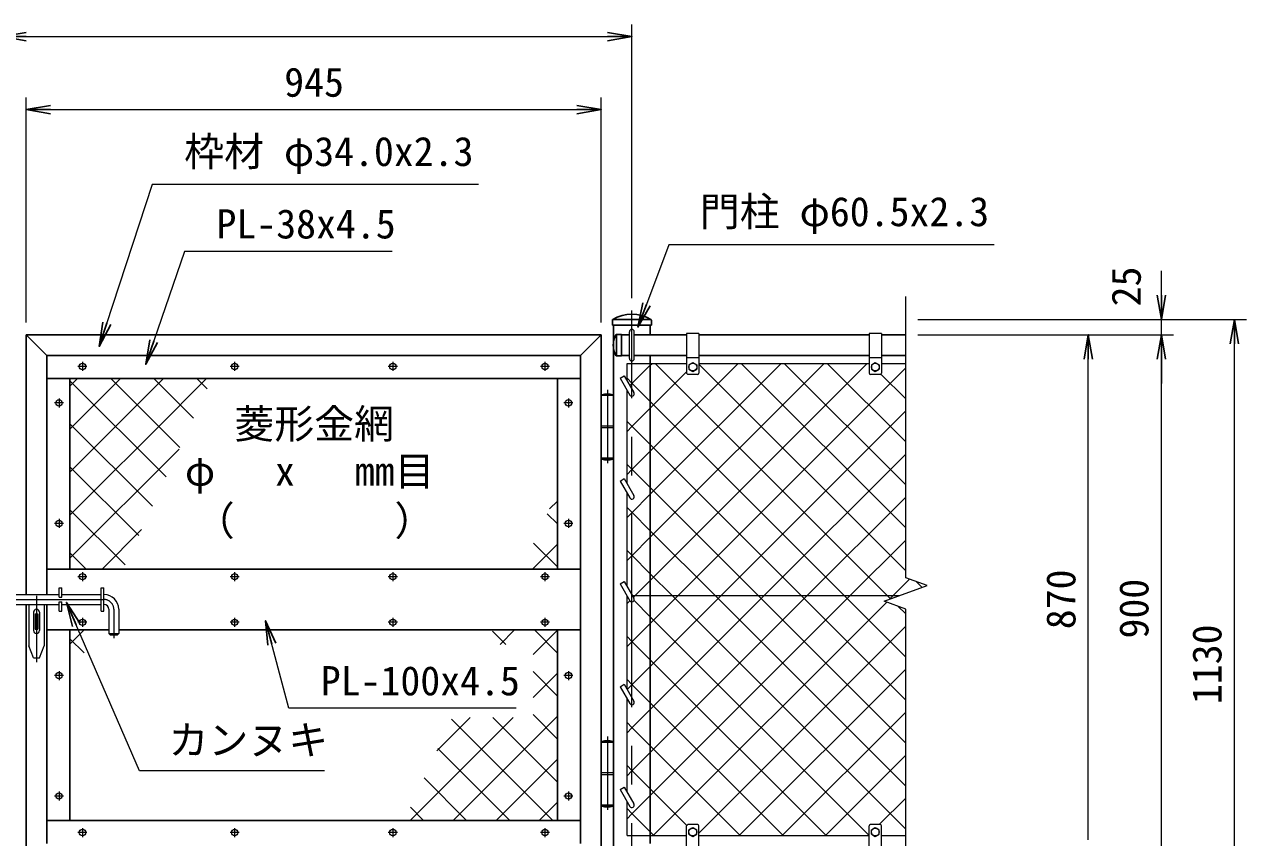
# Model space of a CAD drawing. Units: millimetres, scale not verified. Extents: x -4200 to 4200, y -2970 to 2970.
# Drawn here: x -2582 to -574, y -465 to 872 of the extents above; entities that cross this region are included whole.
import ezdxf
from ezdxf.enums import TextEntityAlignment as Align

# ---------------------------------------------------------------- set-up
doc = ezdxf.new("R2010")
doc.units = ezdxf.units.MM
doc.header["$LTSCALE"] = 10
doc.linetypes.add('USER1', pattern=[50.8, 31.75, -6.35, 6.35, -6.35])
for name, color, linetype, lineweight in [('0-0_D-STR1', 1, 'Continuous', 25), ('0-2_D-STR2', 7, 'Continuous', 13), ('0-3_D-STR3', 3, 'Continuous', 13), ('0-4_D-BMK', 2, 'USER1', 13), ('0-7_D-STR-TXT', 7, 'Continuous', 13), ('0-8_D-STR-DIM', 7, 'Continuous', 13)]:
    doc.layers.add(name, color=color, linetype=linetype, lineweight=lineweight)
doc.layers.add('0-9_0', color=7, linetype='Continuous')
doc.styles.add('ＭＳ ゴシック', font='')
doc.styles.get('ＭＳ ゴシック').set_extended_font_data('MS Gothic')

# ---------------------------------------------------------------- blocks, each defined once
blk = doc.blocks.new('_Open')
at = {"layer": '0-9_0'}
blk.add_line((-10, 1.667), (0, 0), dxfattribs=at)
blk.add_lwpolyline([(-10, -1.667), (0, 0), (-10, 0)], dxfattribs=at)

msp = doc.modelspace()

# ---------------------------------------------------------------- linework, layer by layer
at = {"layer": '0-0_D-STR1'}
for p, q in [((-1615.83, 385.65), (-1615.83, 377.59)), ((-1551.96, 386.59), (-1615.49, 386.59)), ((-1551.63, 385.65), (-1551.63, 377.59)), ((-2578.98, 361.59), (-2578.98, -65.41)), ((-1633.98, 361.59), (-2578.98, 361.59)), ((-2578.98, 361.59), (-2544.98, 327.59)), ((-1633.98, 361.59), (-1667.98, 327.59)), ((-1633.98, -508.41), (-1633.98, 361.59)), ((-1551.63, 377.59), (-1615.83, 377.59)), ((-1609.06, 362.09), (-1600.73, 362.09)), ((-1608.73, 362.09), (-1608.73, 327.09)), ((-1600.73, 362.09), (-1600.73, 327.09)), ((-1587.73, 361.59), (-1600.73, 361.59)), ((-1493.73, 361.59), (-1579.73, 361.59)), ((-1553.48, 361.59), (-1553.48, 377.59)), ((-1193.73, 361.59), (-1473.73, 361.59)), ((-1133.73, 361.59), (-1173.73, 361.59)), ((-2544.98, 327.59), (-2544.98, -65.41)), ((-1667.98, 327.59), (-2544.98, 327.59)), ((-1667.98, -474.41), (-1667.98, 327.59)), ((-1609.06, 327.09), (-1600.73, 327.09)), ((-1587.73, 327.59), (-1600.73, 327.59)), ((-1493.73, 327.59), (-1579.73, 327.59)), ((-1553.48, -474.41), (-1553.48, 327.59)), ((-1193.73, 327.59), (-1473.73, 327.59)), ((-1133.73, 327.59), (-1173.73, 327.59)), ((-1667.98, 289.59), (-2544.98, 289.59)), ((-2506.98, 289.59), (-2506.98, -23.41)), ((-1705.98, -23.41), (-1705.98, 289.59)), ((-2544.98, -23.41), (-1667.98, -23.41)), ((-2578.98, -81.41), (-2578.98, -508.41)), ((-2544.98, -81.41), (-2544.98, -474.41)), ((-2544.98, -123.41), (-2442.98, -123.41)), ((-2506.98, -123.41), (-2506.98, -436.41)), ((-2426.98, -123.41), (-1667.98, -123.41)), ((-1705.98, -436.41), (-1705.98, -123.41)), ((-2544.98, -436.41), (-1667.98, -436.41))]:
    msp.add_line(p, q, dxfattribs=at)
msp.add_lwpolyline([(-1613.98, 377.59), (-1613.98, -743.41), (-1553.48, -743.41), (-1553.48, -508.41)], dxfattribs=at)
for centre, radius, start, end in [((-1614.33, 385.65), 1.5, 120.85073, 180), ((-1583.73, 334.42), 61.17, 59.14927, 120.85073), ((-1553.13, 385.65), 1.5, 0, 59.14927), ((-1578.5, 344.59), 35.72, 151.52136, 208.47864), ((-1609.06, 361.09), 1, 90, 147.70173), ((-1609.06, 328.09), 1, 212.29827, 270)]:
    msp.add_arc(centre, radius, start, end, dxfattribs=at)
at = {"layer": '0-2_D-STR2'}
for p, q in [((-1553.48, 99.48), (-1338.36, 314.59)), ((-1553.48, 28.77), (-1267.65, 314.59)), ((-1133.73, -26.53), (-1473.73, 313.47)), ((-1133.73, 44.18), (-1404.14, 314.59)), ((-1133.73, 114.89), (-1333.43, 314.59)), ((-1133.73, 185.6), (-1262.72, 314.59)), ((-2506.98, 277.35), (-2494.73, 289.59)), ((-2506.98, 206.64), (-2424.02, 289.59)), ((-2506.98, 135.93), (-2353.31, 289.59)), ((-2348.98, 128.06), (-2506.98, 286.06)), ((-2331.48, 181.27), (-2439.8, 289.59)), ((-2331.48, 251.98), (-2369.09, 289.59)), ((-2281.52, 272.73), (-2298.38, 289.59)), ((-1133.73, 256.31), (-1174.46, 297.05)), ((-2304, 224.51), (-2331.48, 251.98)), ((-2371.46, 79.84), (-2506.98, 215.35)), ((-1583.73, 211.34), (-1591.73, 219.34)), ((-1553.48, 181.09), (-1583.73, 211.34)), ((-2326.49, 176.28), (-2331.48, 181.27)), ((-1304.98, -67.41), (-1553.48, 181.09)), ((-1366.81, -67.41), (-1133.73, 165.68)), ((-2393.95, 31.61), (-2506.98, 144.64)), ((-1583.73, 140.63), (-1591.73, 148.63)), ((-1553.48, 110.38), (-1583.73, 140.63)), ((-1375.69, -67.41), (-1553.48, 110.38)), ((-1718.95, 75.43), (-1705.98, 88.4)), ((-1583.73, 69.23), (-1553.48, 99.48)), ((-1296.1, -67.41), (-1133.73, 94.97)), ((-2416.44, -16.61), (-2506.98, 73.93)), ((-1705.98, 50.74), (-1722.68, 67.44)), ((-1583.73, 69.91), (-1591.73, 77.91)), ((-1591.73, 61.23), (-1583.73, 69.23)), ((-1553.48, 39.66), (-1583.73, 69.91)), ((-2454.18, -23.41), (-2389.4, 41.38)), ((-1583.73, -1.48), (-1553.48, 28.77)), ((-1446.4, -67.41), (-1553.48, 39.66)), ((-2480.35, -23.41), (-2506.98, 3.22)), ((-1747.07, -23.41), (-1705.98, 17.69)), ((-1705.98, -19.97), (-1745.16, 19.22)), ((-1583.73, -0.8), (-1591.73, 7.2)), ((-1591.73, -9.48), (-1583.73, -1.48)), ((-1553.48, -31.05), (-1583.73, -0.8)), ((-1517.12, -67.41), (-1553.48, -31.05)), ((-1106.69, -53.57), (-1116.08, -44.18)), ((-1591.73, -80.19), (-1587.09, -75.55)), ((-1553.48, -254.07), (-1366.81, -67.41)), ((-1553.48, -324.78), (-1296.1, -67.41)), ((-1548.68, -461.41), (-1164.96, -77.69)), ((-1133.73, -450.8), (-1517.12, -67.41)), ((-1133.73, -380.09), (-1446.4, -67.41)), ((-1133.73, -309.37), (-1375.69, -67.41)), ((-1133.73, -238.66), (-1304.98, -67.41)), ((-1133.73, -97.24), (-1146.59, -84.37)), ((-1473.73, -457.16), (-1133.73, -117.16)), ((-2506.98, -146.91), (-2483.47, -123.41)), ((-2483.9, -161.28), (-2506.98, -138.21)), ((-1790.74, -147.34), (-1812.62, -125.45)), ((-1800.3, -147.34), (-1776.36, -123.41)), ((-1746.17, -163.93), (-1705.98, -123.73)), ((-1705.98, -161.39), (-1743.96, -123.41)), ((-1583.73, -142.22), (-1591.73, -134.22)), ((-1553.48, -172.47), (-1583.73, -142.22)), ((-1264.54, -461.41), (-1553.48, -172.47)), ((-1705.98, -232.1), (-1746.17, -191.9)), ((-1746.17, -234.64), (-1705.98, -194.44)), ((-1407.26, -461.41), (-1133.73, -187.87)), ((-2506.39, -209.51), (-2506.98, -208.92)), ((-1583.73, -212.93), (-1591.73, -204.93)), ((-1553.48, -243.18), (-1583.73, -212.93)), ((-1583.73, -284.32), (-1553.48, -254.07)), ((-1335.25, -461.41), (-1553.48, -243.18)), ((-1336.55, -461.41), (-1133.73, -258.58)), ((-1947.94, -436.41), (-1778.88, -267.34)), ((-1904.3, -322.05), (-1849.59, -267.34)), ((-1713.8, -436.41), (-1880.08, -270.12)), ((-1877.23, -436.41), (-1705.98, -265.15)), ((-1705.98, -373.52), (-1812.16, -267.34)), ((-1705.98, -302.81), (-1746.17, -262.61)), ((-1591.73, -292.32), (-1583.73, -284.32)), ((-1784.51, -436.41), (-1902.57, -318.35)), ((-1806.52, -436.41), (-1705.98, -335.86)), ((-1583.73, -355.03), (-1553.48, -324.78)), ((-1265.84, -461.41), (-1133.73, -329.3)), ((-1591.73, -363.03), (-1583.73, -355.03)), ((-1855.22, -436.41), (-1925.06, -366.57)), ((-1177.13, -443.41), (-1133.73, -400.01)), ((-1925.93, -436.41), (-1947.55, -414.79)), ((-1735.81, -436.41), (-1705.98, -406.57)), ((-1195.13, -461.41), (-1193.73, -460.01))]:
    msp.add_line(p, q, dxfattribs=at)
for points in [[(-1591.73, 131.94), (-1583.73, 139.94), (-1553.48, 170.19), (-1409.07, 314.59)], [(-1591.73, -150.9), (-1583.73, -142.9), (-1553.48, -112.65), (-1508.23, -67.41), (-1133.73, 307.1)], [(-1586.94, 278.15), (-1583.73, 281.36), (-1553.48, 311.61), (-1550.5, 314.59)], [(-1581.24, -69.71), (-1578.94, -67.41), (-1553.48, -41.94), (-1196.94, 314.59)], [(-1158.53, -72.44), (-1163.56, -67.41), (-1545.56, 314.59)], [(-2506.98, 65.22), (-2331.48, 240.72), (-2317.74, 254.45), (-2282.6, 289.59)], [(-1591.73, 202.65), (-1583.73, 210.65), (-1553.48, 240.9), (-1493.73, 300.65)], [(-1133.73, -167.95), (-1234.27, -67.41), (-1553.48, 251.8), (-1583.73, 282.05), (-1591.73, 290.05)], [(-1591.34, -221.22), (-1583.73, -213.61), (-1553.48, -183.36), (-1437.52, -67.41), (-1133.73, 236.39)], [(-2506.98, -5.49), (-2331.48, 170.01), (-2327.62, 173.87)], [(-1591.73, -433.74), (-1583.73, -425.74), (-1553.48, -395.49), (-1225.39, -67.41), (-1133.73, 24.26)], [(-1160.38, -73.11), (-1154.68, -67.41), (-1127.35, -40.08)], [(-1193.83, -461.41), (-1553.48, -101.76), (-1580.12, -75.12)], [(-1405.96, -461.41), (-1553.48, -313.89), (-1583.73, -283.64), (-1591.73, -275.64)], [(-1493.52, -444.55), (-1553.48, -384.6), (-1583.73, -354.35), (-1591.73, -346.35)], [(-1547.38, -461.41), (-1553.48, -455.31), (-1583.73, -425.06), (-1591.73, -417.06)]]:
    msp.add_lwpolyline(points, dxfattribs=at)
at = {"layer": '0-3_D-STR3'}
for p, q in [((-1587.73, 322.59), (-1587.73, 366.59)), ((-1579.73, 322.59), (-1579.73, 366.59)), ((-1493.73, 363.59), (-1493.73, 298.59)), ((-1473.73, 363.59), (-1493.73, 363.59)), ((-1473.73, 363.59), (-1473.73, 298.59)), ((-1193.73, 363.59), (-1193.73, 298.59)), ((-1173.73, 363.59), (-1193.73, 363.59)), ((-1173.73, 363.59), (-1173.73, 298.59)), ((-1473.73, 323.59), (-1493.73, 323.59)), ((-1173.73, 323.59), (-1193.73, 323.59)), ((-1591.73, 314.59), (-1493.73, 314.59)), ((-1591.73, 286.45), (-1591.73, 314.59)), ((-1490.23, 312.34), (-1483.73, 316.09)), ((-1490.23, 312.34), (-1490.23, 304.85)), ((-1483.73, 316.09), (-1477.23, 312.34)), ((-1477.23, 312.34), (-1477.23, 304.85)), ((-1473.73, 314.59), (-1193.73, 314.59)), ((-1190.23, 312.34), (-1183.73, 316.09)), ((-1190.23, 312.34), (-1190.23, 304.85)), ((-1183.73, 316.09), (-1177.23, 312.34)), ((-1177.23, 312.34), (-1177.23, 304.85)), ((-1173.73, 314.59), (-1133.73, 314.59)), ((-1603.12, 290.18), (-1596.19, 294.18)), ((-1603.12, 290.18), (-1587.19, 262.59)), ((-1596.19, 294.18), (-1580.26, 266.59)), ((-1475.73, 296.59), (-1491.73, 296.59)), ((-1175.73, 296.59), (-1191.73, 296.59)), ((-1613.98, 261.59), (-1633.98, 261.59)), ((-1633.98, 261.59), (-1633.98, 158.59)), ((-1633.48, 263.09), (-1633.48, 261.59)), ((-1633.48, 263.09), (-1614.48, 263.09)), ((-1614.48, 263.09), (-1614.48, 261.59)), ((-1613.98, 261.59), (-1613.98, 158.59)), ((-1591.73, 117.45), (-1591.73, 270.45)), ((-1613.98, 211.59), (-1633.98, 211.59)), ((-1613.98, 208.59), (-1633.98, 208.59)), ((-1613.98, 158.59), (-1633.98, 158.59)), ((-1633.48, 158.59), (-1633.48, 157.09)), ((-1614.48, 157.09), (-1633.48, 157.09)), ((-1614.48, 158.59), (-1614.48, 157.09)), ((-1603.12, 121.18), (-1596.19, 125.18)), ((-1603.12, 121.18), (-1587.19, 93.59)), ((-1596.19, 125.18), (-1580.26, 97.59)), ((-1591.73, -51.55), (-1591.73, 101.45)), ((-2524.98, -69.41), (-2524.98, -54.41)), ((-2524.98, -54.41), (-2520.48, -54.41)), ((-2520.48, -69.41), (-2520.48, -54.41)), ((-2455.98, -92.41), (-2455.98, -54.41)), ((-2455.98, -54.41), (-2451.48, -54.41)), ((-2451.48, -92.41), (-2451.48, -54.41)), ((-1603.12, -47.82), (-1596.19, -43.82)), ((-1603.12, -47.82), (-1587.19, -75.41)), ((-1596.19, -43.82), (-1580.26, -71.41)), ((-2600.48, -65.41), (-2524.98, -65.41)), ((-2524.98, -69.41), (-2520.48, -69.41)), ((-2524.98, -92.41), (-2524.98, -77.41)), ((-2524.98, -77.41), (-2520.48, -77.41)), ((-2520.48, -65.41), (-2455.98, -65.41)), ((-2520.48, -92.41), (-2520.48, -77.41)), ((-2451.48, -65.41), (-2450.98, -65.41)), ((-1591.73, -220.55), (-1591.73, -67.55)), ((-1144.72, -67.41), (-1582.57, -67.41)), ((-2600.48, -81.41), (-2524.98, -81.41)), ((-2574.48, -81.41), (-2574.48, -149.41)), ((-2566.98, -94.41), (-2566.98, -124.41)), ((-2564.23, -96.91), (-2564.23, -121.91)), ((-2564.23, -96.91), (-2559.73, -96.91)), ((-2559.73, -96.91), (-2559.73, -121.91)), ((-2556.98, -94.41), (-2556.98, -124.41)), ((-2549.48, -81.41), (-2549.48, -149.41)), ((-2524.98, -92.41), (-2520.48, -92.41)), ((-2520.48, -81.41), (-2455.98, -81.41)), ((-2455.98, -92.41), (-2451.48, -92.41)), ((-2451.48, -81.41), (-2450.98, -81.41)), ((-2442.98, -89.41), (-2442.98, -129.41)), ((-2426.98, -89.41), (-2426.98, -129.41)), ((-2564.23, -121.91), (-2559.73, -121.91)), ((-2442.98, -129.41), (-2440.98, -131.41)), ((-2442.98, -129.41), (-2426.98, -129.41)), ((-2440.98, -131.41), (-2428.98, -131.41)), ((-2428.98, -131.41), (-2426.98, -129.41)), ((-2566.98, -169.41), (-2574.48, -149.41)), ((-2556.98, -169.41), (-2549.48, -149.41)), ((-2566.98, -169.41), (-2556.98, -169.41)), ((-1603.12, -216.82), (-1596.19, -212.82)), ((-1603.12, -216.82), (-1587.19, -244.41)), ((-1596.19, -212.82), (-1580.26, -240.41)), ((-1591.73, -389.55), (-1591.73, -236.55)), ((-1613.98, -308.41), (-1633.98, -308.41)), ((-1633.98, -308.41), (-1633.98, -411.41)), ((-1633.48, -306.91), (-1633.48, -308.41)), ((-1633.48, -306.91), (-1614.48, -306.91)), ((-1614.48, -306.91), (-1614.48, -308.41)), ((-1613.98, -308.41), (-1613.98, -411.41)), ((-1613.98, -358.41), (-1633.98, -358.41)), ((-1613.98, -361.41), (-1633.98, -361.41)), ((-1603.12, -385.82), (-1596.19, -381.82)), ((-1603.12, -385.82), (-1587.19, -413.41)), ((-1596.19, -381.82), (-1580.26, -409.41)), ((-1613.98, -411.41), (-1633.98, -411.41)), ((-1633.48, -411.41), (-1633.48, -412.91)), ((-1614.48, -412.91), (-1633.48, -412.91)), ((-1614.48, -411.41), (-1614.48, -412.91)), ((-1591.73, -461.41), (-1591.73, -405.55)), ((-1591.73, -461.41), (-1493.73, -461.41)), ((-1493.73, -510.41), (-1493.73, -445.41)), ((-1475.73, -443.41), (-1491.73, -443.41)), ((-1490.23, -459.15), (-1490.23, -451.66)), ((-1490.23, -459.15), (-1483.73, -462.91)), ((-1483.73, -462.91), (-1477.23, -459.15)), ((-1477.23, -459.15), (-1477.23, -451.66)), ((-1473.73, -510.41), (-1473.73, -445.41)), ((-1473.73, -461.41), (-1193.73, -461.41)), ((-1193.73, -510.41), (-1193.73, -445.41)), ((-1175.73, -443.41), (-1191.73, -443.41)), ((-1190.23, -459.15), (-1190.23, -451.66)), ((-1190.23, -459.15), (-1183.73, -462.91)), ((-1183.73, -462.91), (-1177.23, -459.15)), ((-1177.23, -459.15), (-1177.23, -451.66)), ((-1173.73, -510.41), (-1173.73, -445.41)), ((-1173.73, -461.41), (-1133.73, -461.41))]:
    msp.add_line(p, q, dxfattribs=at)
for points in [[(-1490.23, 304.85), (-1483.73, 301.09), (-1477.23, 304.85)], [(-1190.23, 304.85), (-1183.73, 301.09), (-1177.23, 304.85)], [(-1490.23, -451.66), (-1483.73, -447.91), (-1477.23, -451.66)], [(-1190.23, -451.66), (-1183.73, -447.91), (-1177.23, -451.66)]]:
    msp.add_lwpolyline(points, dxfattribs=at)
for centre, radius in [((-2486.48, 309.59), 5.25), ((-2236.48, 309.59), 5.25), ((-1976.48, 309.59), 5.25), ((-1726.48, 309.59), 5.25), ((-1483.73, 308.59), 6.49), ((-1183.73, 308.59), 6.49), ((-2524.98, 249.59), 5.25), ((-1687.98, 249.59), 5.25), ((-2524.98, 51.59), 5.25), ((-1687.98, 51.59), 5.25), ((-2486.48, -35.91), 5.25), ((-2236.48, -35.91), 5.25), ((-1976.48, -35.91), 5.25), ((-1726.48, -35.91), 5.25), ((-2486.48, -110.91), 5.25), ((-2236.48, -110.91), 5.25), ((-1976.48, -110.91), 5.25), ((-1726.48, -110.91), 5.25), ((-2524.98, -198.41), 5.25), ((-1687.98, -198.41), 5.25), ((-2524.98, -396.41), 5.25), ((-1687.98, -396.41), 5.25), ((-2486.48, -456.41), 5.25), ((-2236.48, -456.41), 5.25), ((-1976.48, -456.41), 5.25), ((-1726.48, -456.41), 5.25), ((-1483.73, -455.41), 6.49), ((-1183.73, -455.41), 6.49)]:
    msp.add_circle(centre, radius, dxfattribs=at)
for centre, radius, start, end in [((-1583.73, 366.59), 4, 0, 180), ((-1583.73, 322.59), 4, 180, 0), ((-1491.73, 298.59), 2, 180, 270), ((-1475.73, 298.59), 2, 270, 0), ((-1191.73, 298.59), 2, 180, 270), ((-1175.73, 298.59), 2, 270, 0), ((-1623.98, 233.76), 30.83, 72.05475, 107.94525), ((-1583.73, 264.59), 4, 210, 30), ((-1623.98, 186.43), 30.83, 252.05475, 287.94525), ((-1583.73, 95.59), 4, 210, 30), ((-2450.98, -89.41), 24, 0, 90), ((-1583.73, -73.41), 4, 210, 30), ((-2561.98, -94.41), 5, 0, 180), ((-2450.98, -89.41), 8, 0, 90), ((-2561.98, -124.41), 5, 180, 0), ((-1583.73, -242.41), 4, 210, 30), ((-1623.98, -336.24), 30.83, 72.05475, 107.94525), ((-1623.98, -383.57), 30.83, 252.05475, 287.94525), ((-1583.73, -411.41), 4, 210, 30), ((-1491.73, -445.41), 2, 90, 180), ((-1475.73, -445.41), 2, 0, 90), ((-1191.73, -445.41), 2, 90, 180), ((-1175.73, -445.41), 2, 0, 90)]:
    msp.add_arc(centre, radius, start, end, dxfattribs=at)
at = {"layer": '0-4_D-BMK'}
for p, q in [((-1583.73, -758.41), (-1583.73, 401.59)), ((-2479.04, 309.59), (-2493.92, 309.59)), ((-2486.48, 317.03), (-2486.48, 302.15)), ((-2229.04, 309.59), (-2243.92, 309.59)), ((-2236.48, 317.03), (-2236.48, 302.15)), ((-1969.04, 309.59), (-1983.92, 309.59)), ((-1976.48, 317.03), (-1976.48, 302.15)), ((-1719.04, 309.59), (-1733.92, 309.59)), ((-1726.48, 317.03), (-1726.48, 302.15)), ((-1623.98, 271.3), (-1623.98, 150.87)), ((-2517.54, 249.59), (-2532.42, 249.59)), ((-2524.98, 257.03), (-2524.98, 242.15)), ((-1680.54, 249.59), (-1695.42, 249.59)), ((-1687.98, 257.03), (-1687.98, 242.15)), ((-2517.54, 51.59), (-2532.42, 51.59)), ((-2524.98, 59.03), (-2524.98, 44.15)), ((-1680.54, 51.59), (-1695.42, 51.59)), ((-1687.98, 59.03), (-1687.98, 44.15)), ((-2479.04, -35.91), (-2493.92, -35.91)), ((-2486.48, -28.47), (-2486.48, -43.35)), ((-2229.04, -35.91), (-2243.92, -35.91)), ((-2236.48, -28.47), (-2236.48, -43.35)), ((-1969.04, -35.91), (-1983.92, -35.91)), ((-1976.48, -28.47), (-1976.48, -43.35)), ((-1719.04, -35.91), (-1733.92, -35.91)), ((-1726.48, -28.47), (-1726.48, -43.35)), ((-2678.84, -73.41), (-2450.98, -73.41)), ((-2561.98, -67.41), (-2561.98, -176.41)), ((-2434.98, -89.41), (-2434.98, -137.23)), ((-2479.04, -110.91), (-2493.92, -110.91)), ((-2486.48, -103.47), (-2486.48, -118.35)), ((-2229.04, -110.91), (-2243.92, -110.91)), ((-2236.48, -103.47), (-2236.48, -118.35)), ((-1969.04, -110.91), (-1983.92, -110.91)), ((-1976.48, -103.47), (-1976.48, -118.35)), ((-1719.04, -110.91), (-1733.92, -110.91)), ((-1726.48, -103.47), (-1726.48, -118.35)), ((-2517.54, -198.41), (-2532.42, -198.41)), ((-2524.98, -190.97), (-2524.98, -205.85)), ((-1680.54, -198.41), (-1695.42, -198.41)), ((-1687.98, -190.97), (-1687.98, -205.85)), ((-1623.98, -298.7), (-1623.98, -419.13)), ((-2517.54, -396.41), (-2532.42, -396.41)), ((-2524.98, -388.97), (-2524.98, -403.85)), ((-1680.54, -396.41), (-1695.42, -396.41)), ((-1687.98, -388.97), (-1687.98, -403.85)), ((-2479.04, -456.41), (-2493.92, -456.41)), ((-2486.48, -448.97), (-2486.48, -463.85)), ((-2229.04, -456.41), (-2243.92, -456.41)), ((-2236.48, -448.97), (-2236.48, -463.85)), ((-1969.04, -456.41), (-1983.92, -456.41)), ((-1976.48, -448.97), (-1976.48, -463.85)), ((-1719.04, -456.41), (-1733.92, -456.41)), ((-1726.48, -448.97), (-1726.48, -463.85))]:
    msp.add_line(p, q, dxfattribs=at)
msp.add_arc((-2450.98, -89.41), 16, 0, 90, dxfattribs=at)
at = {"layer": '0-7_D-STR-TXT'}
for points in [[(-1835.82, 608.33), (-2371.77, 608.33), (-2458.24, 344.38)], [(-988.33, 509.59), (-1523.01, 509.59), (-1573.04, 376.04)], [(-1977.69, 498.69), (-2318.72, 498.69), (-2381.73, 315.03)], [(-2089.01, -354.84), (-2392.98, -354.84), (-2511.92, -80.01)], [(-1773.89, -252.12), (-2147.4, -252.12), (-2185, -110.26)]]:
    msp.add_lwpolyline(points, dxfattribs=at)
at = {"layer": '0-8_D-STR-DIM'}
for p, q in [((-1583.73, 421.59), (-1583.73, 871.59)), ((-2578.73, 851.59), (-1623.73, 851.59)), ((-2578.98, 381.59), (-2578.98, 751.59)), ((-1633.98, 381.59), (-1633.98, 751.59)), ((-2538.98, 731.59), (-1673.98, 731.59)), ((-713.73, 426.59), (-713.73, 466.59)), ((-1133.73, -37.75), (-1133.73, 424.59)), ((-1113.73, 386.59), (-573.73, 386.59)), ((-1113.73, 386.59), (-693.73, 386.59)), ((-713.73, 361.59), (-713.73, 386.59)), ((-1113.73, 361.59), (-813.73, 361.59)), ((-1113.73, 361.59), (-693.73, 361.59)), ((-1113.73, 361.59), (-693.73, 361.59)), ((-593.73, -703.41), (-593.73, 346.59)), ((-833.73, -468.41), (-833.73, 321.59)), ((-713.73, -498.41), (-713.73, 321.59)), ((-713.73, 321.59), (-713.73, 281.59)), ((-1098.49, -50.58), (-1133.73, -37.75)), ((-1168.96, -76.23), (-1098.49, -50.58)), ((-1133.73, -89.06), (-1168.96, -76.23)), ((-1133.73, -631.41), (-1133.73, -89.06)), ((-833.73, -468.41), (-833.73, -428.41))]:
    msp.add_line(p, q, dxfattribs=at)

# ---------------------------------------------------------------- block references
at = {"layer": '0-7_D-STR-TXT', "xscale": 4, "yscale": 4}
for p, rotation in [((-1573.74, 374.16), 249.46512), ((-2458.87, 342.48), 251.85931), ((-2382.38, 313.14), 251.06303), ((-2512.72, -78.17), 113.40164), ((-2185.52, -108.32), 104.84646)]:
    msp.add_blockref('_Open', p, dxfattribs=dict(at, rotation=rotation))
at = {"layer": '0-8_D-STR-DIM', "xscale": 4, "yscale": 4}
for p, rotation in [((-2618.73, 851.59), 180), ((-2578.98, 731.59), 180), ((-713.73, 386.59), 270), ((-593.73, 386.59), 90), ((-833.73, 361.59), 90), ((-713.73, 361.59), 90), ((-713.73, 361.59), 90)]:
    msp.add_blockref('_Open', p, dxfattribs=dict(at, rotation=rotation))
for p in [(-1583.73, 851.59), (-1633.98, 731.59)]:
    msp.add_blockref('_Open', p, dxfattribs=at)

# ---------------------------------------------------------------- texts
at = {"layer": '0-7_D-STR-TXT', "style": 'ＭＳ ゴシック'}
for s, p in [('枠材 φ34.0x2.3', (-2319.32, 624.46)), ('門柱 φ60.5x2.3', (-1472.09, 525.61)), ('PL-38x4.5', (-2266.27, 505.44)), ('菱形金網', (-2236.92, 176.85)), ('φ\u3000 x\u3000 mm目', (-2318.14, 99.26)), ('（\u3000\u3000\u3000\u3000）', (-2301.9, 17.61)), ('PL-100x4.5', (-2094.95, -245.37)), ('カンヌキ', (-2345.1, -342.76))]:
    msp.add_text(s, height=48.09, dxfattribs=at).set_placement(p, align=Align.BOTTOM_LEFT)
at = {"layer": '0-8_D-STR-DIM', "style": 'ＭＳ ゴシック'}
msp.add_text('945', height=48.09, dxfattribs=at).set_placement((-2154.95, 738.34), align=Align.BOTTOM_LEFT)
for s, p in [('25', (-733.11, 408.24)), ('870', (-840.47, -122.28)), ('900', (-720.47, -137.53)), ('1130', (-600.47, -245.31))]:
    msp.add_text(s, height=48.09, rotation=90, dxfattribs=at).set_placement(p, align=Align.BOTTOM_LEFT)

doc.saveas('drawing.dxf')
